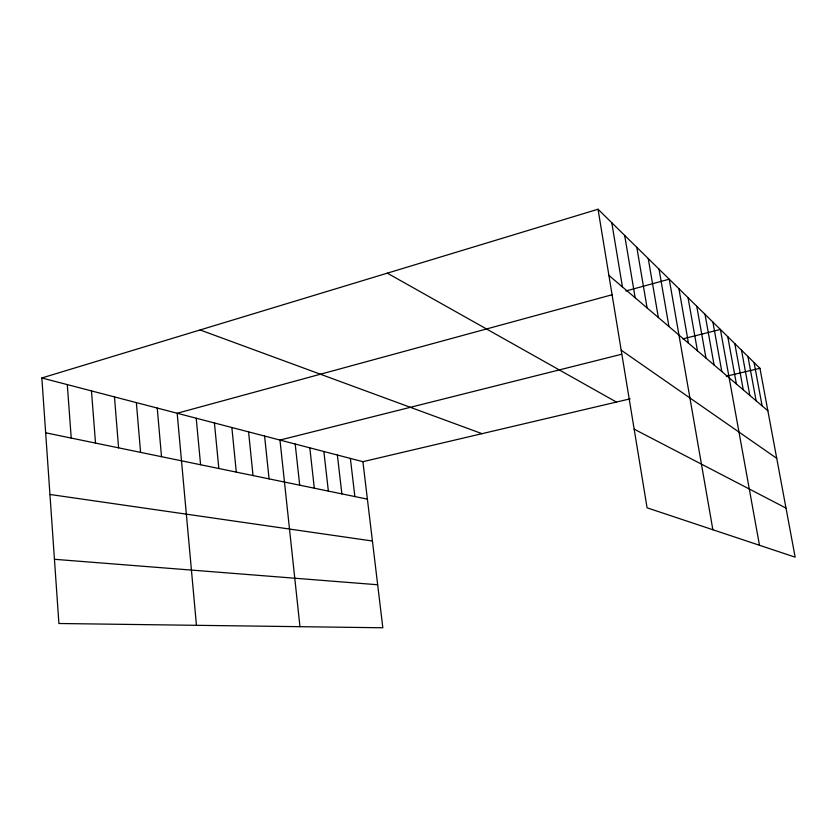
<?xml version="1.0" encoding="UTF-8"?>
<svg xmlns="http://www.w3.org/2000/svg" width="837" height="837" viewBox="0 0 837 837"><rect width="100%" height="100%" fill="white"/><g stroke="black" fill="none" stroke-linecap="round" stroke-linejoin="round"><path stroke-width="1.26" d="M41.85 377.968L362.902 461.679L382.833 627.771L58.904 623.502L41.85 377.968L598.036 209.229L759.954 368.311L795.15 557.16L647.085 507.818L598.036 209.229M612.067 294.76L177.172 413.248L196.454 625.323M625.794 291.014L669.234 279.181L712.862 529.737M621.609 354.26L279.976 440.053L299.96 626.683M682.929 338.859L720.395 329.443L759.483 545.264M362.902 461.679L630.219 398.82M726.307 376.221L759.954 368.311M54.447 559.294L377.665 584.749M49.948 494.468L372.423 541.016M45.658 432.802L367.391 499.145M200.106 329.956L481.986 433.671M634.164 429.172L786.006 508.09M387.311 273.155L616.409 402.063M621.19 350.18L776.736 458.331M608.907 275.415L767.864 410.779M754.074 362.536L762.12 405.872M747.933 356.499L756.114 400.766M741.509 350.19L749.826 395.409M734.802 343.599L743.256 389.822M727.771 336.694L736.372 383.953M712.894 322.078L721.808 371.544M705.026 314.346L714.087 364.974M696.75 306.216L705.978 358.069M688.056 297.669L697.441 350.808M678.901 288.671L688.453 343.149M659.033 269.158L668.941 326.535M648.246 258.56L658.342 317.505M636.811 247.323L647.095 307.932M624.674 235.406L635.157 297.763M611.774 222.726L622.446 286.945M350.368 458.414L354.878 496.561M337.363 455.025L341.873 493.882M323.856 451.499L328.366 491.089M309.805 447.837L314.314 488.201M295.189 444.018L299.698 485.178M264.597 436.046L269.075 478.869M248.568 431.861L253.025 475.562M231.859 427.508L236.296 472.11M214.429 422.967L218.834 468.511M196.214 418.218L200.587 464.744M157.241 408.058L161.51 456.688M136.368 402.607L140.574 452.367M114.47 396.905L118.592 447.837M91.474 390.9L95.512 443.076M67.295 384.601L71.229 438.075"/></g></svg>
